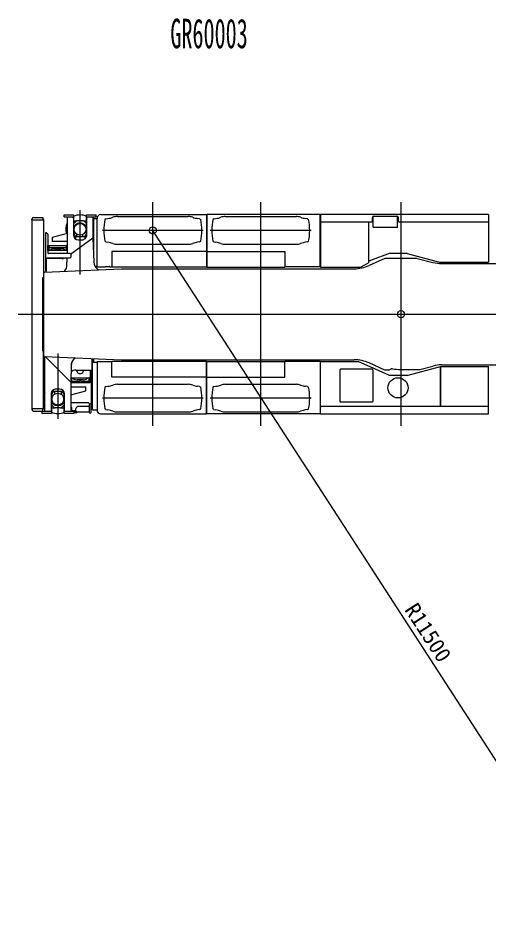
# Model space of a CAD drawing. Units: millimetres, scale not verified. Extents: x -30259 to 29445, y -25513 to 25927.
# Drawn here: x -1362 to 5178, y 11405 to 24057 of the extents above; entities that cross this region are included whole.
import ezdxf
from ezdxf.enums import TextEntityAlignment as Align

# ---------------------------------------------------------------- set-up
doc = ezdxf.new("R2010")
doc.units = ezdxf.units.MM
doc.header["$LTSCALE"] = 200
doc.header["$PDMODE"] = 32
doc.header["$PDSIZE"] = 100
doc.layers.add('0-0_0', color=7, linetype='Continuous')
doc.layers.add('0-1_DEFPOINTS', color=7, linetype='Continuous')
doc.styles.add('ＭＳ ゴシック', font='')
doc.styles.get('ＭＳ ゴシック').set_extended_font_data('MS Gothic')

# ---------------------------------------------------------------- blocks, each defined once
blk = doc.blocks.new('_OPEN30')
at = {"layer": '0-0_0'}
blk.add_line((0, 0), (-1, 0), dxfattribs=at)
blk.add_lwpolyline([(-1, 0.27), (0, 0), (-1, -0.27)], dxfattribs=at)
blk = doc.blocks.new('D21')
at = {"layer": '0-0_0'}
blk.add_line((37017.4, 36973.8), (30769, 46624.9), dxfattribs=at)
at = {"layer": '0-1_DEFPOINTS'}
for p in [(30767.4, 46627.2), (37017.4, 36973.8)]:
    blk.add_point(p, dxfattribs=at)
at = {"layer": '0-0_0', "xscale": 2.77, "yscale": 2.77, "rotation": 122.92073}
blk.add_blockref('_OPEN30', (30767.4, 46627.2), dxfattribs=at)
at = {"layer": '0-0_0', "style": 'ＭＳ ゴシック'}
blk.add_text('R11500', height=219.9, rotation=302.921, dxfattribs=at).set_placement((34203.4, 41321.2), align=Align.BOTTOM_LEFT)

msp = doc.modelspace()

# ---------------------------------------------------------------- linework, layer by layer
at = {"layer": '0-0_0'}
for p, q in [((-501.9, 20494.9), (-501.9, 21390)), ((508.1, 18395.3), (508.1, 21500.9)), ((2008.1, 18395.3), (2008.1, 21500.9)), ((3958.1, 18395.3), (3958.1, 21500.9)), ((-1171.3, 21253.6), (-1171.3, 21267)), ((-1149.7, 21288.6), (-1017.9, 21288.6)), ((-1017.9, 21288.6), (-1017.9, 21266.3)), ((-1017.9, 21266.3), (-1012.9, 21261.3)), ((-1012.9, 21261.3), (-1012.9, 20454.6)), ((-722.9, 21295.6), (-591.9, 21295.6)), ((-680.9, 21295.6), (-680.9, 20791.2)), ((-594.9, 21285.6), (-604.9, 21295.6)), ((-594.9, 21285.6), (-594.9, 21045.6)), ((-591.9, 21323.6), (-591.9, 21076.4)), ((-411.9, 21323.6), (-280.9, 21323.6)), ((-411.9, 21076.4), (-411.9, 21323.6)), ((-411.9, 21295.6), (-280.9, 21295.6)), ((-408.9, 21285.6), (-398.9, 21295.6)), ((-408.9, 21045.6), (-408.9, 21285.6)), ((-322.9, 21295.6), (-322.9, 21003.9)), ((-316.7, 21269.3), (-316.7, 20847)), ((-313.1, 21272.9), (-267, 21272.9)), ((-280.9, 21295.6), (-280.9, 21323.6)), ((-267, 20605.6), (-267, 21276.3)), ((-214.7, 21328.6), (1251, 21328.6)), ((-142.4, 21268.6), (-157.4, 21258.6)), ((-142.4, 21268.6), (-115.6, 21273.3)), ((15.7, 21300.6), (1000.5, 21300.6)), ((1158.6, 21268.6), (1131.8, 21273.3)), ((1158.6, 21268.6), (1173.6, 21258.6)), ((2831, 21328.6), (1265.6, 21328.6)), ((1357.6, 21268.6), (1342.6, 21258.6)), ((1357.6, 21268.6), (1384.4, 21273.3)), ((1515.7, 21300.6), (2500.5, 21300.6)), ((2658.6, 21268.6), (2631.8, 21273.3)), ((2658.6, 21268.6), (2673.6, 21258.6)), ((2835.3, 20601.3), (2835.3, 21324.3)), ((5175.3, 21327.9), (2841.3, 21327.9)), ((2841.3, 21327.9), (2841.3, 20599.7)), ((3561.3, 21231.3), (3561.3, 21286.3)), ((3577.3, 21300.3), (3572.3, 21295.3)), ((3572.3, 21152.3), (3572.3, 21295.3)), ((3905.3, 21300.3), (3577.3, 21300.3)), ((3581.3, 21306.3), (3901.3, 21306.3)), ((3910.3, 21295.3), (3905.3, 21300.3)), ((3910.3, 21152.3), (3910.3, 21295.3)), ((3921.3, 21231.3), (3921.3, 21286.3)), ((5175.3, 21327.9), (5175.3, 20669.7)), ((-1172.9, 21253.6), (-1172.9, 18633.6)), ((-1172.9, 21253.6), (-1012.9, 21253.6)), ((-591.9, 21243.6), (-550.9, 21243.6)), ((-591.9, 21202.6), (-558.2, 21236.3)), ((-463.2, 21243.6), (-540.5, 21243.6)), ((-452.9, 21243.6), (-411.9, 21243.6)), ((-411.9, 21202.6), (-445.6, 21236.2)), ((-406.9, 21201.6), (-406.9, 21235.6)), ((2851.3, 21221.3), (2841.3, 21231.3)), ((3551.3, 21221.3), (2851.3, 21221.3)), ((3505.3, 21221.3), (3505.3, 20661.3)), ((3511.3, 20691.3), (3511.3, 21221.3)), ((3551.3, 21221.3), (3561.3, 21231.3)), ((3577.3, 21147.3), (3572.3, 21152.3)), ((3905.3, 21147.3), (3577.3, 21147.3)), ((3910.3, 21152.3), (3905.3, 21147.3)), ((3921.3, 21231.3), (3931.3, 21221.3)), ((5165.3, 21221.3), (3931.3, 21221.3)), ((5175.3, 21231.3), (5165.3, 21221.3)), ((-984.5, 21072.6), (-984.5, 20546.6)), ((-972.9, 21076.2), (-980.9, 21076.2)), ((-972.9, 21074.6), (-980.9, 21074.6)), ((-972.9, 21076.2), (-972.9, 21074.6)), ((-952.9, 21054.6), (-972.9, 21074.6)), ((-952.9, 21054.6), (-952.9, 20799.6)), ((-680.9, 21064.4), (-890.9, 21008.6)), ((-890.9, 21008.6), (-890.9, 20953.6)), ((-634, 20780.7), (-323.3, 21004.9)), ((-561.7, 21018.6), (-588.4, 21063.7)), ((-567.4, 21018.6), (-567.4, 20992.2)), ((-433.4, 21018.6), (-567.4, 21018.6)), ((-547.9, 21018.6), (-547.9, 21055.1)), ((-462.9, 21018.6), (-462.9, 21050.9)), ((-415.4, 21063.7), (-442.1, 21018.6)), ((-433.4, 20994.5), (-433.4, 21018.6)), ((-323.3, 21004.9), (-309.2, 20666.5)), ((-323.2, 21004.7), (-322.9, 21005)), ((1208.6, 21108.6), (-192.4, 21108.6)), ((2708.6, 21108.6), (1307.6, 21108.6)), ((-952.9, 20890.6), (-950.9, 20898.6)), ((-950.9, 20898.6), (-680.9, 20898.6)), ((-941.9, 20833.6), (-941.9, 20888.6)), ((-941.9, 20888.6), (-931.9, 20888.6)), ((-931.9, 20833.6), (-931.9, 20888.6)), ((-680.9, 20953.6), (-890.9, 20953.6)), ((-691.9, 20888.6), (-681.9, 20888.6)), ((-691.9, 20833.6), (-691.9, 20888.6)), ((-681.9, 20833.6), (-681.9, 20888.6)), ((-524.9, 20978.4), (-478.9, 20978.4)), ((-142.4, 20948.6), (-157.4, 20958.6)), ((-142.4, 20948.6), (-115.6, 20943.9)), ((15.7, 20916.6), (1000.5, 20916.6)), ((1158.6, 20948.6), (1131.8, 20943.9)), ((1158.6, 20948.6), (1173.6, 20958.6)), ((1357.6, 20948.6), (1342.6, 20958.6)), ((1357.6, 20948.6), (1384.4, 20943.9)), ((1515.7, 20916.6), (2500.5, 20916.6)), ((2658.6, 20948.6), (2631.8, 20943.9)), ((2658.6, 20948.6), (2673.6, 20958.6)), ((-948.9, 20833.6), (-952.9, 20818.6)), ((-948.9, 20833.6), (-680.9, 20833.6)), ((-932.9, 20789.6), (-942.9, 20789.6)), ((-932.9, 20791.2), (-644.5, 20791.2)), ((-932.9, 20791.2), (-932.9, 20789.6)), ((-921.9, 20873.1), (-931.9, 20869.7)), ((-921.9, 20873.1), (-701.9, 20873.1)), ((-852.9, 20852.7), (-770.9, 20852.7)), ((-691.9, 20869.7), (-701.9, 20873.1)), ((-632.9, 20779.6), (-644.5, 20791.2)), ((-632.9, 20779.6), (-632.9, 20734.6)), ((1255.3, 20817.9), (-59.7, 20817.9)), ((-59.7, 20817.9), (-59.7, 20599.7)), ((1261.3, 20817.9), (2341.9, 20817.9)), ((2341.9, 20817.9), (2341.9, 20599.7)), ((3806.3, 20791.3), (3536.3, 20691.3)), ((4045.9, 20789.7), (4494.9, 20669.7)), ((-912.5, 20724.6), (-984.5, 20724.6)), ((-982.9, 20724.6), (-982.9, 20672.3)), ((-972.9, 20667.1), (-981.6, 20669)), ((-972.9, 20668.6), (-981.3, 20670.3)), ((-972.9, 20724.6), (-972.9, 20671.1)), ((-752.9, 20718.6), (-972.9, 20718.6)), ((-972.9, 20668.6), (-972.9, 20543)), ((-687.5, 20606), (-682.2, 20724.6)), ((-642.9, 20724.6), (-632.9, 20734.6)), ((3396, 20599.9), (3506, 20659.9)), ((3505.3, 20661.3), (3506, 20659.9)), ((3511.3, 20691.3), (3536.3, 20691.3)), ((3733.1, 20718.6), (3513.9, 20620)), ((4183.1, 20718.6), (3733.1, 20718.6)), ((4183.1, 20718.6), (4402.6, 20662.9)), ((4495.3, 20671.3), (4494.9, 20669.7)), ((4495.3, 20671.3), (4495.3, 20669.7)), ((4495.3, 20669.7), (5175.3, 20669.7)), ((4525.5, 20647.6), (8169.8, 20647.6)), ((-1007.9, 19358.6), (-1007.9, 20528.6)), ((-998.9, 20528.6), (-1007.9, 20528.6)), ((-998.9, 20528.6), (75, 20576.1)), ((-972.9, 20543), (-980.9, 20543)), ((-977.9, 20543), (-977.9, 20529.5)), ((-293.6, 20609.7), (-267, 20609.7)), ((-262.7, 20601.3), (-152.7, 20601.3)), ((-152.7, 20603.6), (-152.7, 20601.3)), ((-147.7, 20608.6), (-92.7, 20608.6)), ((1255.3, 20599.7), (-59.7, 20599.7)), ((75, 20576.1), (3308.9, 20576.1)), ((1261.3, 20599.7), (2341.9, 20599.7)), ((2835.3, 20601.3), (2341.9, 20601.3)), ((2841.3, 20599.7), (3395.3, 20599.7)), ((3395.3, 20601.3), (3396, 20599.9)), ((3395.3, 20599.7), (3395.3, 20601.3)), ((-1026.8, 20403.6), (-1026.8, 19483.6)), ((-1018.9, 20403.6), (-1026.8, 20403.6)), ((-1018.9, 20291.6), (-1018.9, 20454.6)), ((-1018.9, 20454.6), (-1007.9, 20454.6)), ((-1007.9, 20291.6), (-1018.9, 20291.6)), ((-1362.4, 19943.6), (9552.9, 19943.6)), ((-1252.5, 19943.6), (9290.6, 19943.6)), ((-1018.9, 19432.6), (-1018.9, 19595.6)), ((-1007.9, 19595.6), (-1018.9, 19595.6)), ((-1018.9, 19483.6), (-1026.8, 19483.6)), ((-1018.9, 19432.6), (-1007.9, 19432.6)), ((-1012.9, 18625.9), (-1012.9, 19432.6)), ((-998.9, 19358.6), (-1007.9, 19358.6)), ((-998.9, 19358.6), (75, 19311.1)), ((-990.9, 18591.6), (-990.9, 19358.2)), ((-985.9, 19358), (-981.7, 19351.7)), ((-811.9, 19398), (-811.9, 18488.4)), ((-633, 18998.4), (-981.7, 19351.7)), ((-335.9, 19168.6), (-335.9, 19329.3)), ((-330.7, 18617.9), (-330.7, 19329)), ((-309.1, 19279.1), (-330.7, 19277.5)), ((-330.7, 19277.5), (-267, 19277.5)), ((-309.1, 19279.1), (-309.1, 19328.1)), ((-267, 19281.6), (-267, 18610.9)), ((-262.7, 19285.9), (-59.7, 19285.9)), ((1255.3, 19287.5), (-59.7, 19287.5)), ((-59.7, 19069.3), (-59.7, 19287.5)), ((75, 19311.1), (3308.6, 19311.1)), ((1255.3, 19068.6), (1255.3, 19287.5)), ((1261.3, 19287.5), (2341.9, 19287.5)), ((1261.3, 19068.6), (1261.3, 19287.5)), ((2341.9, 19069.3), (2341.9, 19287.5)), ((2835.3, 19285.9), (2341.9, 19285.9)), ((2835.3, 19285.9), (2835.3, 18562.9)), ((2841.3, 19287.5), (3361.6, 19287.5)), ((2841.3, 18574.3), (2841.3, 19287.5)), ((3790.2, 19095.9), (3361.6, 19287.5)), ((3733.1, 19168.6), (3513.9, 19267.1)), ((4525.7, 19239.6), (8169.8, 19239.6)), ((-627.7, 19227.7), (-633, 18998.4)), ((-560.9, 19168.6), (-335.9, 19168.6)), ((-356.9, 19083.6), (-356.9, 19168.6)), ((-344.1, 18645.9), (-344.1, 19168.6)), ((3106.3, 19170.9), (3116.3, 19180.9)), ((3106.3, 19170.9), (3106.3, 18730.9)), ((3556.3, 19180.9), (3116.3, 19180.9)), ((3566.3, 19170.9), (3556.3, 19180.9)), ((3566.3, 19170.9), (3566.3, 18730.9)), ((3788.1, 19168.6), (3733.1, 19168.6)), ((3788.1, 19168.6), (3819.4, 19184.3)), ((3958.1, 19177.6), (4218.6, 19177.6)), ((4055.9, 19097.4), (4504.9, 19217.4)), ((4218.6, 19177.6), (4402.6, 19224.2)), ((4505.3, 18665.9), (4505.3, 19215.9)), ((4511.1, 19217.5), (5175.1, 19217.5)), ((4511.1, 18665.9), (4511.1, 19217.5)), ((5175.1, 18574.3), (5175.1, 19217.5)), ((-632.9, 18998.6), (-632.9, 18591.6)), ((-362.9, 18988.6), (-632.9, 18988.6)), ((-631.9, 19000.6), (-631.9, 18998.6)), ((-621.9, 18998.6), (-631.9, 18998.6)), ((-364.9, 19053.6), (-628.5, 19053.6)), ((-364.1, 19056.6), (-628.4, 19056.6)), ((-621.9, 19053.6), (-621.9, 18998.6)), ((-621.9, 19017.4), (-611.9, 19014)), ((-611.9, 19014), (-511.9, 19014)), ((-460.9, 19034.5), (-542.9, 19034.5)), ((-491.9, 19014), (-391.9, 19014)), ((-391.9, 19014), (-381.9, 19017.4)), ((-381.9, 19053.6), (-381.9, 18998.6)), ((-371.9, 18998.6), (-381.9, 18998.6)), ((-371.9, 19053.6), (-371.9, 18998.6)), ((-364.9, 19053.6), (-356.9, 19083.6)), ((-357.9, 19008.6), (-362.9, 18988.6)), ((-357.9, 19008.6), (-357.9, 19079.8)), ((1255.3, 19069.3), (-59.7, 19069.3)), ((1255.3, 18562.9), (1255.3, 19068.6)), ((1261.3, 19069.3), (2341.9, 19069.3)), ((1261.3, 18562.9), (1261.3, 19068.6)), ((3790.2, 19095.9), (4056.3, 19095.9)), ((4056.3, 19095.9), (4055.9, 19097.4)), ((-898.4, 18823.5), (-871.7, 18868.6)), ((-857.9, 18868.6), (-857.9, 18832.1)), ((-788.9, 18904), (-834.9, 18904)), ((-765.9, 18868.6), (-765.9, 18832.1)), ((-752.1, 18868.6), (-725.4, 18823.5)), ((-632.9, 18933.6), (-422.9, 18933.6)), ((-632.9, 18822.8), (-422.9, 18878.6)), ((-422.9, 18878.6), (-422.9, 18933.6)), ((-142.4, 18938.6), (-157.4, 18928.6)), ((-142.4, 18938.6), (-115.6, 18943.3)), ((15.7, 18970.6), (1000.5, 18970.6)), ((1158.6, 18938.6), (1131.8, 18943.3)), ((1158.6, 18938.6), (1173.6, 18928.6)), ((1357.6, 18938.6), (1342.6, 18928.6)), ((1357.6, 18938.6), (1384.4, 18943.3)), ((1515.7, 18970.6), (2500.5, 18970.6)), ((2658.6, 18938.6), (2631.8, 18943.3)), ((2658.6, 18938.6), (2673.6, 18928.6)), ((-904.9, 18836.7), (-904.9, 18601.2)), ((-901.9, 18810.7), (-901.9, 18563.6)), ((-721.9, 18563.6), (-721.9, 18810.7)), ((-718.9, 18601.2), (-718.9, 18836.7)), ((1208.6, 18778.6), (-192.4, 18778.6)), ((2708.6, 18778.6), (1307.6, 18778.6)), ((3116.3, 18720.9), (3106.3, 18730.9)), ((3556.3, 18720.9), (3566.3, 18730.9)), ((-1172.9, 18633.6), (-1012.9, 18633.6)), ((-1171.3, 18633.6), (-1171.3, 18620.2)), ((-1149.7, 18598.6), (-1017.9, 18598.6)), ((-1017.9, 18620.9), (-1012.9, 18625.9)), ((-1017.9, 18598.6), (-1017.9, 18620.9)), ((-914.9, 18591.6), (-904.9, 18601.2)), ((-901.9, 18684.6), (-868.2, 18650.9)), ((-901.9, 18643.6), (-860.9, 18643.6)), ((-773.2, 18643.6), (-850.5, 18643.6)), ((-762.9, 18643.6), (-721.9, 18643.6)), ((-721.9, 18684.6), (-755.6, 18650.9)), ((-718.9, 18601.2), (-708.9, 18591.6)), ((-632.9, 18715.9), (-388.6, 18715.9)), ((-623.9, 18649.1), (-623.9, 18612.1)), ((-617.9, 18649.1), (-623.9, 18649.1)), ((-617.9, 18612.1), (-617.9, 18649.1)), ((-563.2, 18603.1), (-608.9, 18603.1)), ((-562.9, 18597.6), (-562.9, 18635.6)), ((-557.6, 18641.6), (-562.8, 18636.4)), ((-557.6, 18641.6), (-538.6, 18660.6)), ((-533.3, 18665.9), (-538.6, 18660.6)), ((-532.9, 18665.9), (-388.9, 18665.9)), ((-388.2, 18715.9), (-382.9, 18710.6)), ((-382.6, 18660.6), (-387.8, 18665.8)), ((-382.9, 18710.6), (-367.6, 18695.3)), ((-382.6, 18660.6), (-374.5, 18652.5)), ((-374.5, 18683.3), (-374.5, 18583.3)), ((-347.3, 18583.3), (-347.3, 18683.3)), ((-330.7, 18632.5), (-344.1, 18645.9)), ((-327.1, 18614.3), (-267, 18614.3)), ((-142.4, 18618.6), (-157.4, 18628.6)), ((-142.4, 18618.6), (-115.6, 18613.9)), ((1158.6, 18618.6), (1131.8, 18613.9)), ((1158.6, 18618.6), (1173.6, 18628.6)), ((1357.6, 18618.6), (1342.6, 18628.6)), ((1357.6, 18618.6), (1384.4, 18613.9)), ((2658.6, 18618.6), (2631.8, 18613.9)), ((2658.6, 18618.6), (2673.6, 18628.6)), ((2851.2, 18665.9), (5165.2, 18665.9)), ((3556.3, 18720.9), (3116.3, 18720.9)), ((5165.2, 18665.9), (5175.2, 18655.9)), ((5175.2, 18559.3), (5175.2, 18655.9)), ((-901.9, 18591.6), (-1032.9, 18591.6)), ((-1032.9, 18591.6), (-1032.9, 18563.6)), ((-901.9, 18563.6), (-1032.9, 18563.6)), ((-590.9, 18591.6), (-721.9, 18591.6)), ((-590.9, 18563.6), (-721.9, 18563.6)), ((-608.9, 18597.1), (-560.9, 18597.1)), ((-590.9, 18591.6), (-590.9, 18563.6)), ((-574.9, 18581.3), (-590.9, 18581.3)), ((-574.9, 18581.3), (-574.9, 18583.7)), ((-562.9, 18597.6), (-560.6, 18597.6)), ((-546.6, 18583.6), (-546.6, 18581.3)), ((-374.6, 18581.3), (-546.6, 18581.3)), ((-374.6, 18583.6), (-374.6, 18581.3)), ((-214.7, 18558.6), (1251, 18558.6)), ((15.7, 18586.6), (1000.5, 18586.6)), ((2831, 18558.6), (1265.6, 18558.6)), ((1515.7, 18586.6), (2500.5, 18586.6)), ((2841.2, 18559.3), (5175.2, 18559.3))]:
    msp.add_line(p, q, dxfattribs=at)
for points in [[(-722.9, 21295.6), (-722.9, 21323.6), (-591.9, 21323.6)], [(1255.3, 21324.3), (1255.3, 20818.6), (1255.3, 20599.7)], [(1261.3, 21324.3), (1261.3, 20818.6), (1261.3, 20599.7)], [(-949.9, 20829.9), (-949.9, 20885), (-941.9, 20885)], [(3806.3, 20791.3), (4046.3, 20791.3), (4045.9, 20789.7)], [(-642.9, 20724.6), (-697.3, 20724.6), (-912.5, 20724.6)], [(-87.7, 20603.6), (-87.7, 20601.3), (-59.7, 20601.3)], [(-624.3, 19234.4), (-629.6, 19005.1), (-633, 18998.4)], [(-363.9, 19057.3), (-363.9, 19002.2), (-371.9, 19002.2)], [(-743.4, 18887.8), (-743.4, 18868.6), (-877.4, 18868.6), (-877.4, 18890.2)], [(2841.2, 18559.3), (2841.2, 18655.9), (2851.2, 18665.9)], [(-560.9, 18597.1), (-560.9, 18597.6), (-560.9, 18597.6)]]:
    msp.add_lwpolyline(points, dxfattribs=at)
for centre, radius in [((-501.9, 21123.6), 82.5), ((3916.3, 18920.9), 140), ((-811.9, 18763.6), 82.5), ((-561.2, 18583.3), 13.6)]:
    msp.add_circle(centre, radius, dxfattribs=at)
for centre, radius, start, end in [((-1149.7, 21267), 21.6, 90, 180), ((-501.9, 21123.6), 200, 63.25632, 116.74368), ((-313.1, 21269.3), 3.6, 90, 180), ((-214.7, 21276.3), 52.3, 90, 180), ((585.1, 21108.6), 757.5, 168.57881, 191.42119), ((-202.4, 21765.7), 500, 280, 288.16231), ((15.7, 21100.6), 200, 90, 108.16231), ((1000.5, 21100.6), 200, 71.8377, 90), ((1218.7, 21765.7), 500, 251.83769, 260), ((431.1, 21108.6), 757.5, 348.57881, 11.42119), ((1251, 21324.3), 4.3, 0, 90), ((1265.6, 21324.3), 4.3, 90, 180), ((2085.1, 21108.6), 757.5, 168.57881, 191.42119), ((1297.6, 21765.7), 500, 280, 288.16231), ((1515.7, 21100.6), 200, 90, 108.16231), ((2500.5, 21100.6), 200, 71.8377, 90), ((2718.7, 21765.7), 500, 251.83769, 260), ((1931.1, 21108.6), 757.5, 348.57881, 11.42119), ((2831, 21324.3), 4.3, 0, 90), ((3581.3, 21286.3), 20, 90, 180), ((3901.3, 21286.3), 20, 0, 90), ((-501.9, 21123.6), 200, 153.50843, 198.10417), ((-501.9, 21123.6), 90, 0, 180), ((-540.5, 21218.6), 25, 90, 135), ((-463.2, 21218.6), 25, 45, 90), ((-980.9, 21072.6), 3.6, 90, 180), ((-980.9, 21072.6), 2, 90, 180), ((-566.9, 21076.4), 25, 180, 210.60641), ((-436.9, 21076.4), 25, 329.39359, 0), ((-202.4, 20451.5), 500, 71.8377, 80), ((15.7, 21116.6), 200, 251.83769, 270), ((1000.5, 21116.6), 200, 270, 288.16231), ((1218.7, 20451.5), 500, 100, 108.16231), ((1297.6, 20451.5), 500, 71.8377, 80), ((1515.7, 21116.6), 200, 251.83769, 270), ((2500.5, 21116.6), 200, 270, 288.16231), ((2718.7, 20451.5), 500, 100, 108.16231), ((-942.9, 20799.6), 10, 180, 270), ((-980.9, 20672.5), 3.6, 180, 258.14452), ((-980.9, 20672.3), 2, 180, 258.14452), ((-752.9, 20803.6), 85, 270, 291.65672), ((4525.5, 21147.6), 500, 255.77148, 270), ((-980.9, 20546.6), 3.6, 180, 270), ((-262.7, 20605.6), 4.3, 180, 270), ((-147.7, 20603.6), 5, 90, 180), ((-92.7, 20603.6), 5, 0, 90), ((3308.9, 21076.1), 500, 270, 294.20487), ((-327.1, 19273.9), 3.6, 90, 180), ((-262.7, 19281.6), 4.3, 90, 180), ((3308.9, 18811.1), 500, 65.79513, 90), ((4525.5, 18739.6), 500, 90, 104.22852), ((-560.9, 19083.6), 85, 90, 140.56997), ((-501.9, 19168.6), 50, 179.9718, 0.0282), ((3832.8, 19157.5), 30, 80.94629, 116.69318), ((3958.1, 19943.6), 766, 260.94629, 270), ((-811.9, 18763.6), 200, 153.50843, 206.49157), ((585.1, 18778.6), 757.5, 168.57881, 191.42119), ((-202.4, 19435.7), 500, 280, 288.16231), ((15.7, 18770.6), 200, 90, 108.16231), ((1000.5, 18770.6), 200, 71.8377, 90), ((1218.7, 19435.7), 500, 251.83769, 260), ((431.1, 18778.6), 757.5, 348.57881, 11.42119), ((2085.1, 18778.6), 757.5, 168.57881, 191.42119), ((1297.6, 19435.7), 500, 280, 288.16231), ((1515.7, 18770.6), 200, 90, 108.16231), ((2500.5, 18770.6), 200, 71.8377, 90), ((2718.7, 19435.7), 500, 251.83769, 260), ((1931.1, 18778.6), 757.5, 348.57881, 11.42119), ((-876.9, 18810.7), 25, 149.39359, 180), ((-811.9, 18763.6), 90, 180, 0), ((-746.9, 18810.7), 25, 0, 30.60641), ((-1149.7, 18620.2), 21.6, 180, 270), ((-850.5, 18668.6), 25, 225, 270), ((-773.2, 18668.6), 25, 270, 315), ((-608.9, 18612.1), 15, 180, 270), ((-608.9, 18612.1), 9, 180, 270), ((-557.6, 18635.6), 5.3, 171.82016, 180), ((-532.9, 18660.6), 5.3, 90, 94.50574), ((-388.9, 18660.6), 5.3, 77.80694, 90), ((-388.6, 18710.6), 5.3, 85.47996, 90), ((-360.9, 18683.3), 13.6, 0, 180), ((-327.1, 18617.9), 3.6, 180, 270), ((-214.7, 18610.9), 52.3, 180, 270), ((-202.4, 18121.5), 500, 71.8377, 80), ((1218.7, 18121.5), 500, 100, 108.16231), ((1297.6, 18121.5), 500, 71.8377, 80), ((2718.7, 18121.5), 500, 100, 108.16231), ((-811.9, 18763.6), 200, 243.25632, 296.74368), ((-560.9, 18583.6), 14, 167.62687, 179.7944), ((-560.9, 18583.6), 14, 105.37836, 167.62604), ((-560.6, 18583.6), 14, 77.62556, 90), ((-560.6, 18583.6), 14, 12.37396, 77.62556), ((-560.6, 18583.6), 14, 0.00073, 12.37323), ((-360.6, 18583.6), 14, 173.1924, 179.99929), ((-360.9, 18583.3), 13.6, 180, 0), ((15.7, 18786.6), 200, 251.83769, 270), ((1000.5, 18786.6), 200, 270, 288.16231), ((1251, 18562.9), 4.3, 270, 0), ((1265.6, 18562.9), 4.3, 180, 270), ((1515.7, 18786.6), 200, 251.83769, 270), ((2500.5, 18786.6), 200, 270, 288.16231), ((2831, 18562.9), 4.3, 270, 0)]:
    msp.add_arc(centre, radius, start, end, dxfattribs=at)
for centre, major_axis, ratio, start_param, end_param in [((-524.9, 21045.6), (-70, 0), 0.961262, 6.2831853, 7.8539816), ((-478.9, 21045.6), (-70, 0), 0.961262, 1.5707963, 3.1415927), ((-852.9, 20832.3), (60, 0), 0.340376, 1.5707963, 3.0770178), ((-770.9, 20832.3), (60, 0), 0.340376, 0.0645749, 1.5707963), ((-114.9, 20698.9), (184.2, 77.9), 0.799245, 2.8507662, 3.5484149), ((-792.3, 20613.7), (7.8, 111.9), 0.861057, 4.0657728, 4.142864), ((-784.7, 20595.8), (92.1, 38.9), 0.799245, 5.1812381, 5.9192928), ((-133, 20741.9), (15.6, 223.9), 0.861057, 2.5100409, 2.5638128), ((-433.7, 19200.1), (-178.6, 90), 0.842697, 5.9630972, 6.6641985), ((-430.3, 19206.8), (-178.6, 90), 0.842697, 0.0223629, 0.3810132), ((-452, 19163.8), (3.4, 225.5), 0.858175, 0.6890397, 0.7361373), ((-542.9, 19054.9), (-60, 0), 0.340376, 0.0645749, 1.5707963), ((-501.9, 19014), (-10, 0), 0.340376, 3.1416046, 6.2831973), ((-460.9, 19054.9), (-60, 0), 0.340376, 1.5707963, 3.0770178), ((-834.9, 18836.7), (70, 0), 0.961262, 1.5707963, 3.1415927), ((-788.9, 18836.7), (70, 0), 0.961262, 6.2831853, 7.8539816)]:
    msp.add_ellipse(centre, major_axis=major_axis, ratio=ratio, start_param=start_param, end_param=end_param, dxfattribs=at)
for p in [(508.1, 21108.6), (3958.1, 19943.6)]:
    msp.add_point(p, dxfattribs=at)

# ---------------------------------------------------------------- block references
msp.add_blockref('D21', (-30259.3, -25518.6), dxfattribs=at)

# ---------------------------------------------------------------- texts
at = {"layer": '0-0_0', "style": 'ＭＳ ゴシック', "width": 0.55}
msp.add_text('GR60003', height=410.6, dxfattribs=at).set_placement((752.6, 23516.5), align=Align.BOTTOM_LEFT)

doc.saveas('drawing.dxf')
